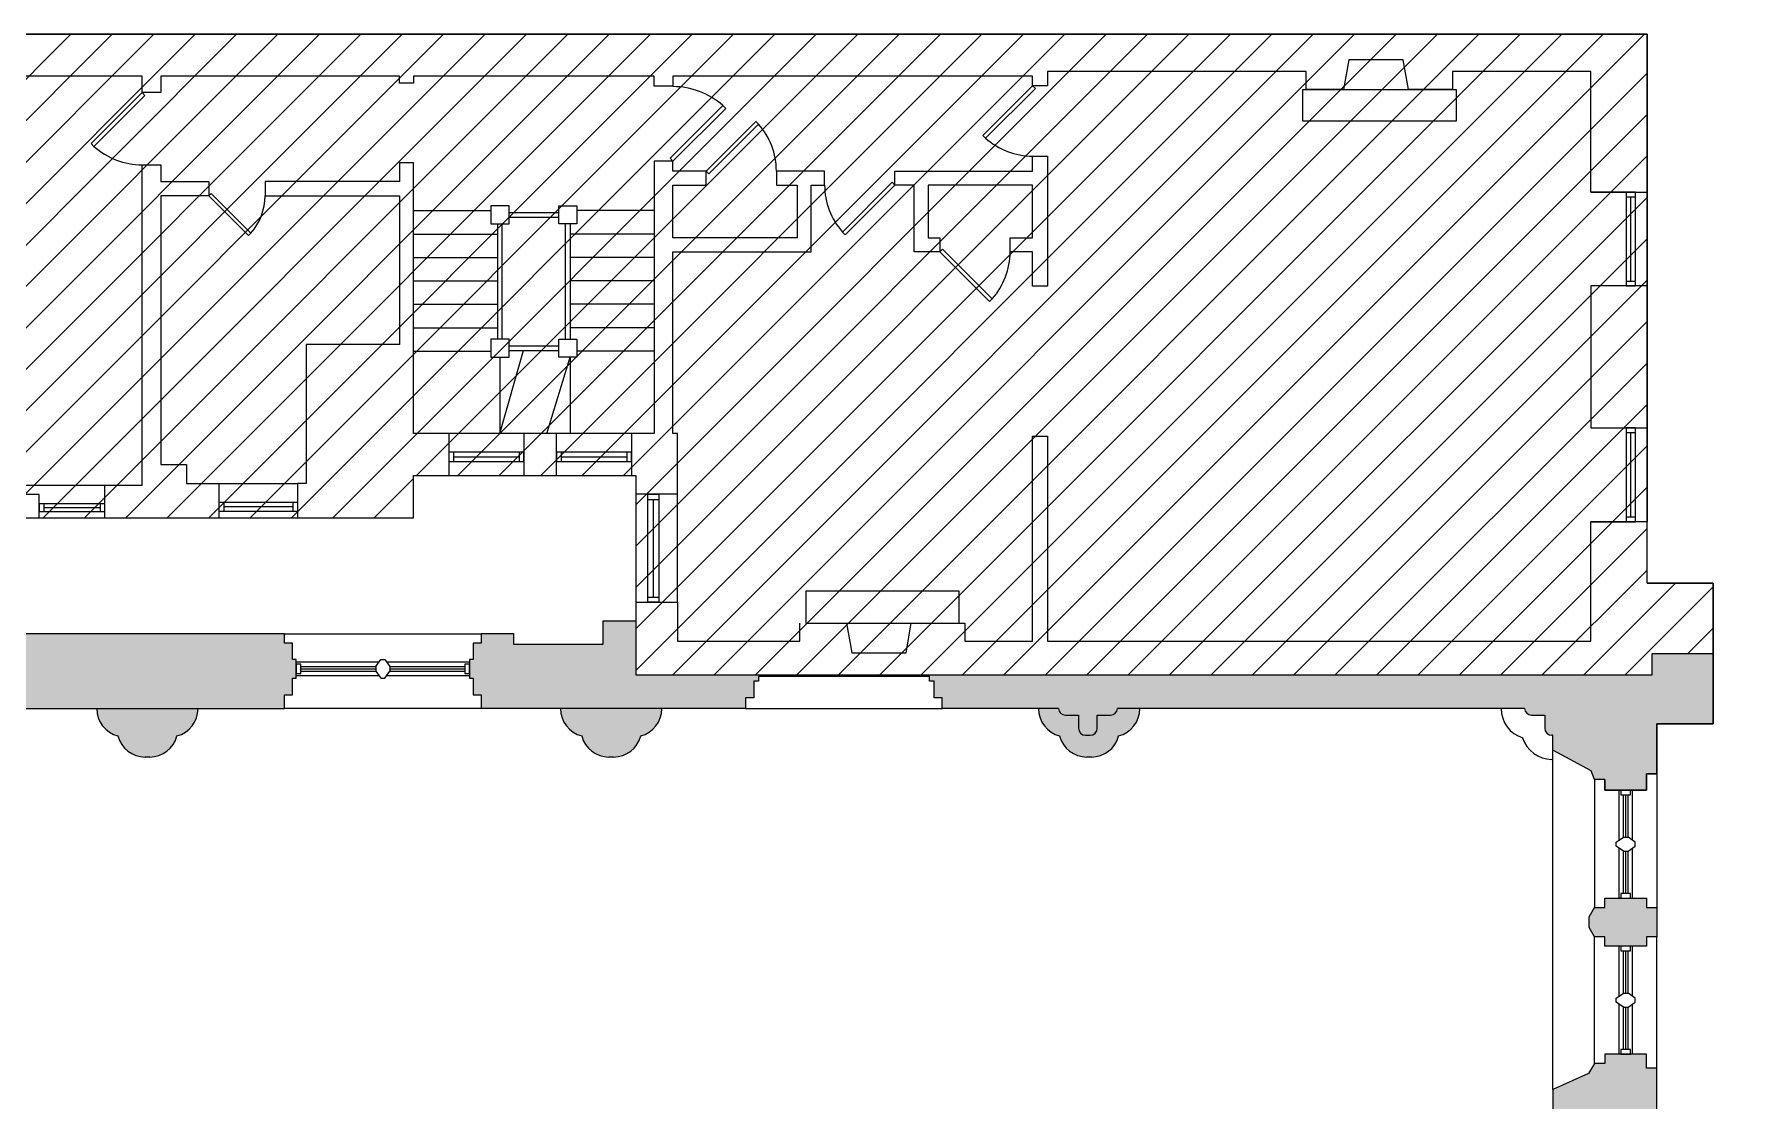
# Model space of a CAD drawing. Header units: inches. Extents: x 891 to 14187, y -1169 to 3232.
# Drawn here: x 13454 to 14187, y 2351 to 2806 of the extents above; entities that cross this region are included whole.
import ezdxf

# ---------------------------------------------------------------- set-up
doc = ezdxf.new("R2010")
doc.units = ezdxf.units.IN
doc.header["$MEASUREMENT"] = 0
doc.linetypes.add('IMPORT-IMPORT-HIDDEN2', pattern=[0.1875, 0.125, -0.0625])
for name, color, linetype, lineweight in [('A-Hatch', 7, 'Continuous', 9), ('A-RECTORY - NIC', 7, 'Continuous', 9), ('EX-EXT-CORE', 7, 'Continuous', 9), ('EX-Windows', 7, 'Continuous', 9), ('MUC-LOW_WALL', 7, 'Continuous', 9)]:
    doc.layers.add(name, color=color, linetype=linetype, lineweight=lineweight)

msp = doc.modelspace()

# ---------------------------------------------------------------- hatches: boundary and pattern name
at = {"layer": 'A-Hatch'}
h = msp.add_hatch(color=9, dxfattribs=at)
h.paths.add_polyline_path([(13303.16, 2497.86), (13305.12, 2497.86), (13307.37, 2498.07), (13309.54, 2498.7), (13311.55, 2499.73), (13313.34, 2501.11), (13314.83, 2502.81), (13315.98, 2504.75), (13316.75, 2506.88), (13318.87, 2507.64), (13320.82, 2508.79), (13322.51, 2510.29), (13323.9, 2512.07), (13324.92, 2514.08), (13325.55, 2516.25), (13325.76, 2518.5), (13362.64, 2518.5), (13362.64, 2524.47), (13366.14, 2524.47), (13366.14, 2531.49), (13367.64, 2531.49), (13367.64, 2539.49), (13366.14, 2539.49), (13366.14, 2546.5), (13362.64, 2546.5), (13362.64, 2550.5), (13248.64, 2550.5), (13248.64, 2546.5), (13245.14, 2546.5), (13245.14, 2539.49), (13243.64, 2539.49), (13243.64, 2531.49), (13245.14, 2531.49), (13245.14, 2524.47), (13248.64, 2524.47), (13248.64, 2518.5), (13282.52, 2518.5), (13282.73, 2516.25), (13283.37, 2514.08), (13284.39, 2512.07), (13285.78, 2510.29), (13287.47, 2508.79), (13289.41, 2507.64), (13291.54, 2506.88), (13292.3, 2504.75), (13293.45, 2502.81), (13294.95, 2501.11), (13296.73, 2499.73), (13298.75, 2498.7), (13300.91, 2498.07)])
h.paths.add_polyline_path([(13503.12, 2497.86), (13505.37, 2498.07), (13507.54, 2498.7), (13509.55, 2499.73), (13511.34, 2501.11), (13512.83, 2502.81), (13513.98, 2504.75), (13514.75, 2506.88), (13516.87, 2507.64), (13518.82, 2508.79), (13520.51, 2510.29), (13521.9, 2512.07), (13522.92, 2514.08), (13523.55, 2516.25), (13523.76, 2518.5), (13560.64, 2518.5), (13560.64, 2524.47), (13564.14, 2524.47), (13564.14, 2531.49), (13565.64, 2531.49), (13565.64, 2539.49), (13564.14, 2539.49), (13564.14, 2546.5), (13560.64, 2546.5), (13560.64, 2550.5), (13446.64, 2550.5), (13446.64, 2546.5), (13443.14, 2546.5), (13443.14, 2539.49), (13441.64, 2539.49), (13441.64, 2531.49), (13443.14, 2531.49), (13443.14, 2524.47), (13446.64, 2524.47), (13446.64, 2518.5), (13480.52, 2518.5), (13480.73, 2516.25), (13481.37, 2514.08), (13482.39, 2512.07), (13483.78, 2510.29), (13485.47, 2508.79), (13487.41, 2507.64), (13489.54, 2506.88), (13490.3, 2504.75), (13491.45, 2502.81), (13492.95, 2501.11), (13494.73, 2499.73), (13496.75, 2498.7), (13498.91, 2498.07), (13501.16, 2497.86)])
h.paths.add_polyline_path([(13699.16, 2497.86), (13701.12, 2497.86), (13703.37, 2498.07), (13705.54, 2498.7), (13707.55, 2499.73), (13709.34, 2501.11), (13710.83, 2502.81), (13711.98, 2504.75), (13712.75, 2506.88), (13714.87, 2507.64), (13716.82, 2508.79), (13718.51, 2510.29), (13719.9, 2512.07), (13720.92, 2514.08), (13721.55, 2516.25), (13721.76, 2518.5), (13678.52, 2518.5), (13678.73, 2516.25), (13679.37, 2514.08), (13680.39, 2512.07), (13681.78, 2510.29), (13683.47, 2508.79), (13685.41, 2507.64), (13687.54, 2506.88), (13688.3, 2504.75), (13689.45, 2502.81), (13690.95, 2501.11), (13692.73, 2499.73), (13694.75, 2498.7), (13696.91, 2498.07)])
h.paths.add_polyline_path([(13107.12, 2497.86), (13109.37, 2498.07), (13111.54, 2498.7), (13113.55, 2499.73), (13115.35, 2501.12), (13116.83, 2502.81), (13117.98, 2504.75), (13118.75, 2506.88), (13120.87, 2507.64), (13122.82, 2508.79), (13124.51, 2510.29), (13125.9, 2512.07), (13126.92, 2514.08), (13127.55, 2516.25), (13127.76, 2518.5), (13119.24, 2518.5), (13119.08, 2517.78), (13118.75, 2517.12), (13118.27, 2516.56), (13117.67, 2516.14), (13116.99, 2515.87), (13116.25, 2515.78), (13110.61, 2515.78), (13110.61, 2510.14), (13110.51, 2509.36), (13110.21, 2508.64), (13109.73, 2508.02), (13109.01, 2507.5), (13108.39, 2507.24), (13107.61, 2507.14), (13105.65, 2507.14), (13104.88, 2507.24), (13104.15, 2507.54), (13103.53, 2508.02), (13103.06, 2508.64), (13102.76, 2509.36), (13102.65, 2510.14), (13102.65, 2515.78), (13097.01, 2515.78), (13096.24, 2515.88), (13095.51, 2516.18), (13094.89, 2516.66), (13094.41, 2517.28), (13094.11, 2518), (13094.01, 2518.78), (13094.04, 2530.24), (13091.85, 2529.55), (13089.83, 2528.46), (13088.06, 2527.01), (13086.59, 2525.24), (13085.49, 2523.22), (13084.79, 2521.04), (13084.52, 2518.76), (13084.7, 2516.47), (13085.3, 2514.25), (13086.31, 2512.19), (13087.7, 2510.37), (13089.41, 2508.84), (13091.38, 2507.66), (13093.54, 2506.88), (13094.3, 2504.75), (13095.45, 2502.81), (13096.95, 2501.11), (13098.73, 2499.73), (13100.75, 2498.7), (13102.91, 2498.07), (13105.16, 2497.86), (13105.65, 2497.86)])
h.paths.add_polyline_path([(13904.61, 2497.86), (13905.12, 2497.86), (13907.37, 2498.07), (13909.54, 2498.7), (13911.55, 2499.73), (13913.34, 2501.11), (13914.83, 2502.81), (13915.98, 2504.75), (13916.75, 2506.88), (13918.87, 2507.64), (13920.82, 2508.79), (13922.51, 2510.29), (13923.9, 2512.07), (13924.92, 2514.08), (13925.55, 2516.25), (13925.76, 2518.5), (13916.24, 2518.5), (13916.08, 2517.78), (13915.75, 2517.12), (13915.24, 2516.54), (13914.67, 2516.14), (13913.99, 2515.87), (13913.25, 2515.78), (13907.61, 2515.78), (13907.61, 2510.14), (13907.51, 2509.36), (13907.21, 2508.64), (13906.73, 2508.02), (13906.11, 2507.54), (13905.39, 2507.24), (13904.61, 2507.14), (13902.65, 2507.14), (13901.88, 2507.24), (13901.15, 2507.54), (13900.53, 2508.02), (13900.06, 2508.64), (13899.76, 2509.36), (13899.65, 2510.14), (13899.65, 2515.78), (13894.01, 2515.78), (13893.28, 2515.87), (13892.59, 2516.14), (13891.99, 2516.56), (13891.51, 2517.12), (13891.18, 2517.78), (13891.02, 2518.5), (13882.52, 2518.5), (13882.77, 2516.14), (13883.37, 2514.08), (13884.39, 2512.07), (13885.78, 2510.29), (13887.47, 2508.79), (13889.41, 2507.64), (13891.54, 2506.88), (13892.3, 2504.75), (13893.45, 2502.81), (13894.95, 2501.11), (13896.73, 2499.73), (13898.75, 2498.7), (13900.91, 2498.07), (13903.16, 2497.86)])
h = msp.add_hatch(color=9, dxfattribs=at)
h.paths.add_polyline_path([(13696.62, 2549.37), (13710.64, 2549.37), (13710.64, 2555.96), (13696.62, 2555.96)])
h.paths.add_polyline_path([(13658.62, 2549.37), (13658.62, 2550.46), (13644.64, 2550.46), (13644.64, 2549.37)])
msp.add_hatch(color=9, dxfattribs=at).paths.add_polyline_path([(14130.32, 2483.65), (14142.05, 2483.65), (14142.05, 2490.65), (14146.55, 2490.65), (14146.55, 2512.06), (14170.55, 2512.06), (14170.55, 2542.06), (14144.46, 2542.06), (14144.46, 2532.92), (13710.64, 2532.92), (13710.64, 2549.37), (13696.62, 2549.37), (13696.62, 2545.96), (13658.62, 2545.96), (13658.62, 2549.37), (13644.64, 2549.37), (13644.64, 2546.5), (13641.14, 2546.5), (13641.14, 2539.49), (13639.64, 2539.49), (13639.64, 2531.49), (13641.14, 2531.49), (13641.14, 2524.47), (13644.64, 2524.47), (13644.64, 2518.5), (13757.47, 2518.5), (13757.47, 2523.18), (13760.97, 2523.18), (13760.97, 2530.19), (13762.97, 2530.19), (13762.97, 2532.19), (13835.97, 2532.19), (13835.97, 2530.19), (13837.97, 2530.19), (13837.97, 2523.18), (13841.47, 2523.18), (13841.47, 2518.5), (13891.02, 2518.5), (13891.18, 2517.78), (13891.51, 2517.12), (13891.99, 2516.56), (13892.59, 2516.14), (13893.28, 2515.87), (13894.01, 2515.78), (13899.65, 2515.78), (13899.65, 2510.14), (13899.76, 2509.36), (13900.06, 2508.64), (13900.53, 2508.02), (13901.15, 2507.54), (13901.88, 2507.24), (13902.65, 2507.14), (13904.61, 2507.14), (13905.39, 2507.24), (13906.11, 2507.54), (13906.73, 2508.02), (13907.21, 2508.64), (13907.51, 2509.36), (13907.61, 2510.14), (13907.61, 2515.78), (13913.25, 2515.78), (13913.99, 2515.87), (13914.67, 2516.14), (13915.27, 2516.56), (13915.75, 2517.12), (13916.08, 2517.78), (13916.24, 2518.5), (14090.02, 2518.5), (14090.18, 2517.78), (14090.51, 2517.12), (14090.99, 2516.56), (14091.59, 2516.14), (14092.28, 2515.87), (14093.01, 2515.78), (14098.65, 2515.78), (14098.65, 2510.14), (14098.74, 2509.4), (14099.01, 2508.72), (14099.44, 2508.11), (14100, 2507.63), (14100.66, 2507.31), (14101.38, 2507.15), (14102.12, 2507.17), (14102.12, 2500.76), (14118.46, 2491.96), (14119.83, 2488.21), (14124.33, 2488.21), (14124.33, 2483.65)])
h = msp.add_hatch(color=9, dxfattribs=at)
h.paths.add_polyline_path([(14124.33, 1765.44), (14144.05, 1765.44), (14144.05, 1769.44), (14148.55, 1769.44), (14148.55, 1782.02), (14144.05, 1782.02), (14144.05, 1786.02), (14124.33, 1786.02), (14124.33, 1782.02), (14119.83, 1782.02), (14117.54, 1778.06), (14117.54, 1773.4), (14119.83, 1769.44), (14124.33, 1769.44)])
h.paths.add_polyline_path([(14130.32, 1832.02), (14144.05, 1832.02), (14144.05, 1839.02), (14148.55, 1839.02), (14148.55, 1860.43), (14186.55, 1860.43), (14186.55, 1941.43), (14146.55, 1941.43), (14146.55, 1984.43), (14160.55, 1984.43), (14160.55, 1981.43), (14180.55, 1981.43), (14180.55, 2006.43), (14161.55, 2006.43), (14161.55, 2016.43), (14143.55, 2016.43), (14143.55, 2025.43), (14125.55, 2025.43), (14125.55, 2035.43), (14112.12, 2035.43), (14112.12, 2169.09), (14125.55, 2169.09), (14125.55, 2179.09), (14143.55, 2179.09), (14143.55, 2188.09), (14161.55, 2188.09), (14161.55, 2198.09), (14180.55, 2198.09), (14180.55, 2223.09), (14160.55, 2223.09), (14160.55, 2220.09), (14146.55, 2220.09), (14146.55, 2265.09), (14186.55, 2265.09), (14186.55, 2346.09), (14146.55, 2346.09), (14146.55, 2365.06), (14142.05, 2365.06), (14142.05, 2371.06), (14124.33, 2371.06), (14124.33, 2367.06), (14119.83, 2367.06), (14117.39, 2362.76), (14102.12, 2355.95), (14102.12, 2335.34), (14101.38, 2335.37), (14100.66, 2335.21), (14100, 2334.88), (14099.44, 2334.4), (14099.01, 2333.8), (14098.74, 2333.11), (14098.65, 2332.38), (14098.65, 2326.74), (14093.01, 2326.74), (14092.3, 2326.65), (14091.64, 2326.4), (14091.05, 2326.01), (14090.57, 2325.48), (14090.23, 2324.85), (14090.04, 2324.17), (14090.03, 2323.45), (14090.18, 2322.76), (14090.03, 2322.06), (14090.04, 2321.35), (14090.23, 2320.66), (14090.57, 2320.04), (14091.05, 2319.51), (14091.64, 2319.11), (14092.3, 2318.86), (14093.01, 2318.78), (14098.65, 2318.78), (14098.65, 2313.14), (14098.74, 2312.4), (14099.01, 2311.72), (14099.44, 2311.11), (14100, 2310.63), (14100.66, 2310.31), (14101.38, 2310.15), (14102.12, 2310.17), (14102.12, 1891.34), (14101.38, 1891.37), (14100.66, 1891.21), (14100, 1890.88), (14099.44, 1890.4), (14099.01, 1889.8), (14098.74, 1889.11), (14098.65, 1888.38), (14098.65, 1882.74), (14093.01, 1882.74), (14092.3, 1882.65), (14091.64, 1882.4), (14091.05, 1882.01), (14090.57, 1881.48), (14090.23, 1880.85), (14090.04, 1880.17), (14090.03, 1879.45), (14090.18, 1878.76), (14090.03, 1878.06), (14090.04, 1877.35), (14090.23, 1876.66), (14090.57, 1876.04), (14091.05, 1875.51), (14091.64, 1875.11), (14092.3, 1874.86), (14093.01, 1874.78), (14098.65, 1874.78), (14098.65, 1869.14), (14098.74, 1868.4), (14099.01, 1867.72), (14099.44, 1867.11), (14100, 1866.63), (14100.66, 1866.31), (14101.38, 1866.15), (14102.12, 1866.17), (14102.12, 1849.14), (14118.46, 1840.34), (14119.83, 1836.58), (14124.33, 1836.58), (14124.33, 1832.02)])
h.paths.add_polyline_path([(14130.32, 2417.06), (14142.05, 2417.06), (14142.05, 2421.06), (14146.55, 2421.06), (14146.55, 2433.65), (14142.05, 2433.65), (14142.05, 2437.65), (14124.33, 2437.65), (14124.33, 2433.65), (14119.83, 2433.65), (14117.54, 2429.69), (14117.54, 2425.03), (14119.83, 2421.06), (14124.33, 2421.06), (14124.33, 2417.06)])

# ---------------------------------------------------------------- linework, layer by layer
at = {"layer": 'A-Hatch', "color": 9}
msp.add_line((13696.62, 2555.96), (13710.62, 2555.96), dxfattribs=at)
at = {"layer": 'A-RECTORY - NIC', "color": 8}
for p, q in [((13210.9, 2806.35), (14074.36, 2806.35)), ((14142.36, 2806.35), (13210.9, 2806.35)), ((13263.13, 2600), (13469.48, 2806.35)), ((13280.81, 2600), (13487.16, 2806.35)), ((13298.49, 2600), (13504.84, 2806.35)), ((13316.16, 2600), (13522.51, 2806.35)), ((13333.84, 2600), (13540.19, 2806.35)), ((13351.52, 2600), (13557.87, 2806.35)), ((13369.2, 2600), (13575.55, 2806.35)), ((13386.87, 2600), (13593.22, 2806.35)), ((13404.55, 2600), (13610.9, 2806.35)), ((13422.23, 2600), (13628.58, 2806.35)), ((13439.91, 2600), (13646.26, 2806.35)), ((13457.58, 2600), (13663.94, 2806.35)), ((13475.26, 2600), (13681.61, 2806.35)), ((13492.94, 2600), (13699.29, 2806.35)), ((13510.62, 2600), (13716.97, 2806.35)), ((13528.3, 2600), (13734.65, 2806.35)), ((13545.97, 2600), (13752.32, 2806.35)), ((13563.65, 2600), (13770, 2806.35)), ((13581.33, 2600), (13787.68, 2806.35)), ((13617.01, 2618), (13805.36, 2806.35)), ((13634.68, 2618), (13823.03, 2806.35)), ((13652.36, 2618), (13840.71, 2806.35)), ((13670.04, 2618), (13858.39, 2806.35)), ((13687.72, 2618), (13876.07, 2806.35)), ((13705.39, 2618), (13893.74, 2806.35)), ((13710.64, 2605.57), (13911.42, 2806.35)), ((13710.64, 2587.89), (13929.1, 2806.35)), ((13710.64, 2570.21), (13946.78, 2806.35)), ((13710.64, 2552.54), (13964.46, 2806.35)), ((13710.64, 2534.86), (13982.13, 2806.35)), ((13726.38, 2532.92), (13999.81, 2806.35)), ((13744.06, 2532.92), (14017.49, 2806.35)), ((13761.74, 2532.92), (14035.17, 2806.35)), ((13779.41, 2532.92), (14052.84, 2806.35)), ((13797.09, 2532.92), (14070.52, 2806.35)), ((13814.77, 2532.92), (14088.2, 2806.35)), ((13832.45, 2532.92), (14105.88, 2806.35)), ((13850.13, 2532.92), (14123.55, 2806.35)), ((13867.8, 2532.92), (14141.23, 2806.35)), ((14074.36, 2806.35), (14142.36, 2806.35)), ((14142.36, 2572.06), (14142.36, 2806.35)), ((14142.36, 2806.35), (14142.36, 2738.98)), ((14015, 2795.53), (14012.77, 2782.86)), ((14038.2, 2795.53), (14015, 2795.53)), ((14040.44, 2782.86), (14038.2, 2795.53)), ((13499.87, 2788.43), (13221.97, 2788.43)), ((13499.87, 2781.46), (13499.87, 2788.43)), ((13609.78, 2788.43), (13507.87, 2788.43)), ((13507.87, 2788.43), (13507.87, 2781.46)), ((13609.78, 2785.46), (13609.78, 2788.43)), ((13615.78, 2785.46), (13609.78, 2785.46)), ((13718.48, 2788.43), (13615.78, 2788.43)), ((13615.78, 2788.43), (13615.78, 2785.46)), ((13718.48, 2784.18), (13718.48, 2788.43)), ((13726.48, 2784.18), (13718.48, 2784.18)), ((13880.01, 2788.49), (13726.48, 2788.49)), ((13726.48, 2788.49), (13726.48, 2784.18)), ((13880.01, 2784.38), (13880.01, 2788.49)), ((13886.36, 2784.38), (13880.01, 2784.38)), ((13885.48, 2532.92), (14142.36, 2789.8)), ((13996.82, 2790.49), (13886.36, 2790.49)), ((13886.36, 2790.49), (13886.36, 2784.38)), ((13996.82, 2782.86), (13996.82, 2790.49)), ((14118.37, 2790.49), (14059.32, 2790.49)), ((14059.32, 2790.49), (14059.32, 2782.86)), ((14118.37, 2738.98), (14118.37, 2790.49)), ((13507.87, 2781.46), (13499.87, 2781.46)), ((13995.38, 2782.86), (14060.82, 2782.86)), ((13995.38, 2769.22), (13995.38, 2782.86)), ((14012.77, 2782.86), (13996.82, 2782.86)), ((14059.32, 2782.86), (14040.44, 2782.86)), ((14060.82, 2782.86), (14060.82, 2769.22)), ((13903.16, 2532.92), (14142.36, 2772.12)), ((14060.82, 2769.22), (13995.38, 2769.22)), ((13499.87, 2613.96), (13499.87, 2750.67)), ((13499.87, 2750.67), (13507.87, 2750.67)), ((13507.87, 2750.67), (13507.87, 2743.48)), ((13615.78, 2751.46), (13609.78, 2751.46)), ((13609.78, 2751.46), (13609.78, 2743.48)), ((13615.78, 2635.98), (13615.78, 2751.46)), ((13726.48, 2752.18), (13718.48, 2752.18)), ((13718.48, 2752.18), (13718.48, 2635.98)), ((13726.48, 2748), (13726.48, 2752.18)), ((13740.62, 2748), (13726.48, 2748)), ((13740.62, 2742), (13740.62, 2748)), ((13791.24, 2748), (13770.62, 2748)), ((13770.62, 2748), (13770.62, 2742)), ((13791.24, 2742), (13791.24, 2748)), ((13821.24, 2742), (13821.24, 2748)), ((13821.24, 2748), (13880.01, 2748)), ((13880.01, 2748), (13880.01, 2754.38)), ((13880.01, 2754.38), (13886.36, 2754.38)), ((13886.36, 2754.38), (13886.36, 2698.79)), ((13920.84, 2532.92), (14142.36, 2754.44)), ((13507.87, 2743.48), (13528.37, 2743.48)), ((13528.37, 2743.48), (13528.37, 2737.48)), ((13609.78, 2743.48), (13552.37, 2743.48)), ((13552.37, 2743.48), (13552.37, 2737.48)), ((13726.48, 2719.51), (13726.48, 2742)), ((13726.48, 2742), (13740.62, 2742)), ((13770.62, 2742), (13779.48, 2742)), ((13779.48, 2742), (13779.48, 2719.51)), ((13785.48, 2713.51), (13785.48, 2742)), ((13785.48, 2742), (13791.24, 2742)), ((13829.42, 2742), (13821.24, 2742)), ((13829.42, 2713.51), (13829.42, 2742)), ((13880.01, 2742), (13835.42, 2742)), ((13835.42, 2742), (13835.42, 2719.51)), ((13880.01, 2719.51), (13880.01, 2742)), ((13528.37, 2737.48), (13507.87, 2737.48)), ((13507.87, 2737.48), (13507.87, 2622.74)), ((13552.37, 2737.48), (13609.78, 2737.48)), ((13609.78, 2737.48), (13609.78, 2673.96)), ((13656.52, 2733.21), (13648.76, 2733.21)), ((13648.76, 2733.21), (13648.76, 2725.45)), ((13656.52, 2725.45), (13656.52, 2733.21)), ((13677.74, 2733.21), (13685.5, 2733.21)), ((13677.74, 2725.45), (13677.74, 2733.21)), ((13685.5, 2733.21), (13685.5, 2725.45)), ((13938.51, 2532.92), (14142.36, 2736.77)), ((14118.37, 2738.98), (14142.36, 2738.98)), ((14133.37, 2738.98), (14118.37, 2738.98)), ((14137.37, 2738.98), (14133.37, 2738.98)), ((14133.37, 2738.98), (14133.37, 2698.98)), ((14133.37, 2736.98), (14137.37, 2736.98)), ((14135.37, 2700.98), (14135.37, 2736.98)), ((14137.37, 2698.98), (14137.37, 2738.98)), ((14142.36, 2738.98), (14142.36, 2698.98)), ((13615.78, 2731.1), (13648.76, 2731.1)), ((13656.52, 2730.33), (13677.74, 2730.33)), ((13656.52, 2728.33), (13677.74, 2728.33)), ((13718.48, 2731.1), (13685.5, 2731.1)), ((13615.78, 2721.1), (13651.64, 2721.1)), ((13648.76, 2725.45), (13656.52, 2725.45)), ((13651.64, 2725.45), (13651.64, 2676.24)), ((13653.64, 2676.24), (13653.64, 2725.45)), ((13685.5, 2725.45), (13677.74, 2725.45)), ((13680.62, 2676.24), (13680.62, 2725.45)), ((13682.62, 2725.45), (13682.62, 2676.24)), ((13718.48, 2721.1), (13682.62, 2721.1)), ((13779.48, 2719.51), (13726.48, 2719.51)), ((13835.42, 2719.51), (13840.43, 2719.51)), ((13840.43, 2719.51), (13840.43, 2713.51)), ((13870.43, 2713.51), (13870.43, 2719.51)), ((13870.43, 2719.51), (13880.01, 2719.51)), ((13956.19, 2532.92), (14142.36, 2719.09)), ((13615.78, 2711.1), (13651.64, 2711.1)), ((13718.48, 2711.1), (13682.62, 2711.1)), ((13726.48, 2635.98), (13726.48, 2713.51)), ((13726.48, 2713.51), (13785.48, 2713.51)), ((13840.43, 2713.51), (13829.42, 2713.51)), ((13880.01, 2713.51), (13870.43, 2713.51)), ((13880.01, 2698.79), (13880.01, 2713.51)), ((13615.78, 2701.1), (13651.64, 2701.1)), ((13718.48, 2701.1), (13682.62, 2701.1)), ((13886.36, 2698.79), (13880.01, 2698.79)), ((13973.87, 2532.92), (14142.36, 2701.41)), ((14133.37, 2698.98), (14118.37, 2698.98)), ((14118.37, 2698.98), (14118.37, 2638.32)), ((14142.36, 2698.98), (14118.37, 2698.98)), ((14133.37, 2700.98), (14137.37, 2700.98)), ((14133.37, 2698.98), (14137.37, 2698.98)), ((14142.36, 2698.98), (14142.36, 2638.32)), ((13615.78, 2691.1), (13651.64, 2691.1)), ((13718.48, 2691.1), (13682.62, 2691.1)), ((13991.55, 2532.92), (14142.36, 2683.73)), ((13615.78, 2681.1), (13651.64, 2681.1)), ((13656.52, 2676.24), (13648.76, 2676.24)), ((13648.76, 2676.24), (13648.76, 2668.48)), ((13656.52, 2668.48), (13656.52, 2676.24)), ((13677.74, 2676.24), (13685.5, 2676.24)), ((13677.74, 2668.48), (13677.74, 2676.24)), ((13718.48, 2681.1), (13682.62, 2681.1)), ((13685.5, 2676.24), (13685.5, 2668.48)), ((13609.78, 2673.96), (13569.86, 2673.96)), ((13569.86, 2673.96), (13569.86, 2614.6)), ((13615.78, 2671.1), (13648.76, 2671.1)), ((13648.76, 2668.48), (13656.52, 2668.48)), ((13652.64, 2635.98), (13662.64, 2671.36)), ((13652.64, 2668.48), (13652.64, 2635.98)), ((13656.52, 2673.36), (13677.74, 2673.36)), ((13656.52, 2671.36), (13677.74, 2671.36)), ((13672.64, 2635.98), (13682.64, 2668.48)), ((13685.5, 2668.48), (13677.74, 2668.48)), ((13682.64, 2668.48), (13682.64, 2635.98)), ((13718.48, 2671.1), (13685.5, 2671.1)), ((14009.22, 2532.92), (14142.36, 2666.05)), ((14026.9, 2532.92), (14142.36, 2648.38)), ((14118.37, 2638.32), (14142.36, 2638.32)), ((14118.37, 2638.32), (14133.37, 2638.32)), ((14137.37, 2638.32), (14133.37, 2638.32)), ((14133.37, 2638.32), (14133.37, 2598.32)), ((14137.37, 2598.32), (14137.37, 2638.32)), ((14142.36, 2638.32), (14142.36, 2598.32)), ((13630.86, 2635.98), (13615.78, 2635.98)), ((13662.86, 2635.98), (13630.86, 2635.98)), ((13630.86, 2635.98), (13630.86, 2617.96)), ((13676.82, 2635.98), (13662.86, 2635.98)), ((13662.86, 2635.98), (13662.86, 2617.96)), ((13708.82, 2635.98), (13676.82, 2635.98)), ((13676.82, 2617.96), (13676.82, 2635.98)), ((13718.48, 2635.98), (13708.82, 2635.98)), ((13708.82, 2635.98), (13708.82, 2617.96)), ((13728.48, 2635.98), (13726.48, 2635.98)), ((13728.48, 2610.01), (13728.48, 2635.98)), ((13880.01, 2547.34), (13880.01, 2634.79)), ((13880.01, 2634.79), (13886.36, 2634.79)), ((13886.36, 2634.79), (13886.36, 2547.34)), ((14044.58, 2532.92), (14142.36, 2630.7)), ((14133.37, 2636.32), (14137.37, 2636.32)), ((14135.37, 2600.32), (14135.37, 2636.32)), ((13662.86, 2627.98), (13630.86, 2627.98)), ((13630.86, 2627.98), (13630.86, 2623.98)), ((13630.86, 2623.98), (13662.86, 2623.98)), ((13632.86, 2627.98), (13632.86, 2623.98)), ((13632.86, 2625.98), (13660.86, 2625.98)), ((13660.86, 2627.98), (13660.86, 2623.98)), ((13662.86, 2623.98), (13662.86, 2627.98)), ((13708.82, 2627.98), (13676.82, 2627.98)), ((13676.82, 2627.98), (13676.82, 2623.98)), ((13676.82, 2623.98), (13708.82, 2623.98)), ((13678.82, 2627.98), (13678.82, 2623.98)), ((13678.82, 2625.98), (13706.82, 2625.98)), ((13706.82, 2627.98), (13706.82, 2623.98)), ((13708.82, 2623.98), (13708.82, 2627.98)), ((13507.87, 2622.74), (13518.78, 2622.74)), ((13518.78, 2622.74), (13518.78, 2614.6)), ((13599.01, 2600), (13615.78, 2616.78)), ((13615.76, 2599.96), (13615.76, 2617.96)), ((13615.76, 2617.96), (13710.62, 2617.96)), ((13615.78, 2600), (13615.78, 2618)), ((13615.78, 2618), (13710.64, 2618)), ((13710.62, 2617.96), (13710.62, 2555.96)), ((13710.64, 2618), (13710.64, 2532.92)), ((13421.94, 2613.96), (13483.94, 2613.96)), ((13455.94, 2609.96), (13449.94, 2609.96)), ((13455.94, 2599.96), (13455.94, 2609.96)), ((13483.94, 2599.96), (13483.94, 2613.96)), ((13483.94, 2613.96), (13499.87, 2613.96)), ((13518.78, 2614.6), (13532.78, 2614.6)), ((13532.78, 2599.96), (13532.78, 2614.6)), ((13532.78, 2614.6), (13566.19, 2614.6)), ((13569.86, 2614.6), (13566.19, 2614.6)), ((13566.19, 2614.6), (13566.19, 2599.96)), ((13728.48, 2610.01), (13710.62, 2610.01)), ((13715.78, 2610.01), (13720.48, 2610.01)), ((13715.78, 2564.01), (13715.78, 2610.01)), ((13720.48, 2610.01), (13720.48, 2564.01)), ((13728.48, 2564.01), (13728.48, 2610.01)), ((14062.26, 2532.92), (14142.36, 2613.02)), ((13483.94, 2605.96), (13455.94, 2605.96)), ((13455.94, 2605.96), (13455.94, 2602.66)), ((13455.94, 2602.66), (13483.94, 2602.66)), ((13457.94, 2605.96), (13457.94, 2602.66)), ((13457.94, 2604.31), (13481.94, 2604.31)), ((13481.94, 2605.96), (13481.94, 2602.66)), ((13483.94, 2602.66), (13483.94, 2605.96)), ((13532.78, 2602.66), (13532.78, 2606.6)), ((13532.78, 2606.6), (13566.19, 2606.6)), ((13566.19, 2602.66), (13532.78, 2602.66)), ((13534.74, 2606.6), (13534.74, 2602.66)), ((13564.23, 2604.63), (13534.74, 2604.63)), ((13564.23, 2606.6), (13564.23, 2602.66)), ((13566.19, 2606.6), (13566.19, 2602.66)), ((13720.48, 2607.66), (13715.78, 2607.66)), ((13718.13, 2566.01), (13718.13, 2607.66)), ((13207.39, 2600), (13615.78, 2600)), ((13211.33, 2599.96), (13615.76, 2599.96)), ((14079.94, 2532.92), (14142.36, 2595.34)), ((14142.36, 2598.32), (14118.37, 2598.32)), ((14118.37, 2547.34), (14118.37, 2598.32)), ((14118.37, 2598.32), (14133.37, 2598.32)), ((14133.37, 2600.32), (14137.37, 2600.32)), ((14133.37, 2598.32), (14137.37, 2598.32)), ((14142.36, 2572.06), (14142.36, 2598.32)), ((14097.61, 2532.92), (14142.36, 2577.67)), ((14115.29, 2532.92), (14154.43, 2572.06)), ((14170.55, 2572.06), (14142.36, 2572.06)), ((14170.55, 2572.06), (14142.36, 2572.06)), ((14170.55, 2542.06), (14170.55, 2572.06)), ((13720.48, 2566.01), (13715.78, 2566.01)), ((13848.6, 2568.62), (13783.16, 2568.62)), ((13783.16, 2568.62), (13783.16, 2554.98)), ((13848.6, 2554.98), (13848.6, 2568.62)), ((14132.97, 2532.92), (14170.55, 2570.5)), ((13710.62, 2564.01), (13728.48, 2564.01)), ((13720.48, 2564.01), (13715.78, 2564.01)), ((13728.48, 2564.01), (13728.48, 2547.34)), ((13780.6, 2547.34), (13780.6, 2554.98)), ((13783.16, 2554.98), (13848.6, 2554.98)), ((13800.55, 2554.98), (13802.78, 2542.3)), ((13825.99, 2542.3), (13828.22, 2554.98)), ((13828.22, 2554.98), (13851.1, 2554.98)), ((13851.1, 2554.98), (13851.1, 2547.34)), ((14159.78, 2542.06), (14170.55, 2552.83)), ((13728.48, 2547.34), (13780.6, 2547.34)), ((13851.1, 2547.34), (13880.01, 2547.34)), ((13886.36, 2547.34), (14118.37, 2547.34)), ((13802.78, 2542.3), (13825.99, 2542.3)), ((14144.46, 2532.92), (14144.46, 2542.06)), ((14144.46, 2542.06), (14170.55, 2542.06)), ((13710.64, 2532.92), (13738.64, 2532.92)), ((13738.64, 2532.92), (14144.46, 2532.92))]:
    msp.add_line(p, q, dxfattribs=at)
for points in [[(13880.01, 2784.38), (13858.8, 2763.16), (13859.98, 2761.98), (13881.19, 2783.2)], [(13499.87, 2781.46), (13478.1, 2759.68), (13479.31, 2758.47), (13501.08, 2780.25)], [(13726.48, 2752.18), (13749.01, 2774.71), (13747.76, 2775.96), (13725.23, 2753.44)], [(13528.37, 2737.48), (13545.34, 2720.5), (13546.28, 2721.45), (13529.31, 2738.42)], [(13840.43, 2713.51), (13861.64, 2692.3), (13862.82, 2693.48), (13841.61, 2714.69)]]:
    msp.add_lwpolyline(points, close=True, dxfattribs=at)
at = {"layer": 'A-RECTORY - NIC', "color": 8, "flags": 128}
for points in [[(13740.62, 2748), (13761.84, 2769.21), (13763.01, 2768.04), (13741.8, 2746.82)], [(13821.24, 2742), (13800.02, 2720.79), (13798.85, 2721.97), (13820.06, 2743.18)]]:
    msp.add_lwpolyline(points, close=True, dxfattribs=at)
at = {"layer": 'A-RECTORY - NIC', "color": 8}
for centre, radius, start, end in [((13726.41, 2751.81), 32.23, 48.53467, 89.87623), ((13740.27, 2747.94), 30.36, 0.12377, 41.46533), ((13499.94, 2781.82), 31.15, 228.53467, 269.87623), ((13880.08, 2784.73), 30.36, 228.53467, 269.87623), ((13821.59, 2742.07), 30.36, 180.12377, 221.46533), ((13528.09, 2737.53), 24.28, 318.53467, 359.87623), ((13840.07, 2713.58), 30.36, 318.53467, 359.87623)]:
    msp.add_arc(centre, radius, start, end, dxfattribs=at)
at = {"layer": 'EX-EXT-CORE', "color": 8}
for p, q in [((14090.02, 2518.5), (13916.24, 2518.5)), ((14102.12, 2496.86), (14101.65, 2496.86))]:
    msp.add_line(p, q, dxfattribs=at)
at = {"layer": 'EX-EXT-CORE', "color": 8, "flags": 128}
for points in [[(14142.36, 2572.06), (14170.55, 2572.06), (14170.55, 2512.06), (14146.55, 2512.06), (14146.55, 2490.65), (14142.05, 2490.65), (14142.05, 2483.65), (14142.05, 2490.65), (14146.55, 2490.65), (14146.55, 2512.06), (14170.55, 2512.06), (14170.55, 2572.06)], [(13644.64, 2550.5), (13644.64, 2546.5), (13641.14, 2546.5), (13641.14, 2539.49), (13639.64, 2539.49), (13639.64, 2531.49), (13641.14, 2531.49), (13641.14, 2524.47), (13644.64, 2524.47), (13644.64, 2518.5)], [(13696.62, 2555.96), (13696.62, 2545.96), (13658.62, 2545.96), (13658.62, 2550.46), (13644.62, 2550.46)], [(13891.02, 2518.5), (13841.47, 2518.5), (13841.47, 2523.18), (13837.97, 2523.18), (13837.97, 2530.19), (13835.97, 2530.19), (13835.97, 2532.19), (13762.97, 2532.19), (13762.97, 2530.19), (13760.97, 2530.19), (13760.97, 2523.18), (13757.47, 2523.18), (13757.47, 2518.5), (13644.14, 2518.5)], [(13894.01, 2515.78), (13899.65, 2515.78), (13899.65, 2510.14)], [(13907.61, 2510.14), (13907.61, 2515.78), (13913.25, 2515.78)], [(14093.01, 2515.78), (14098.65, 2515.78), (14098.65, 2510.14)], [(13902.65, 2507.14), (13903.63, 2507.14), (13904.61, 2507.14)], [(14124.33, 2488.21), (14124.33, 2483.65), (14142.05, 2483.65), (14124.33, 2483.65), (14124.33, 2488.21), (14119.83, 2488.21), (14118.46, 2491.96), (14102.12, 2500.76), (14102.12, 2507.14), (14101.65, 2507.14)], [(13503.12, 2497.86), (13502.14, 2497.86), (13501.16, 2497.86)], [(13701.12, 2497.86), (13700.14, 2497.86), (13699.16, 2497.86)], [(13905.12, 2497.86), (13904.14, 2497.86), (13903.16, 2497.86)], [(14146.55, 2346.09), (14146.55, 2365.06), (14142.05, 2365.06), (14142.05, 2371.06), (14124.33, 2371.06), (14124.33, 2367.06), (14119.83, 2367.06), (14117.39, 2362.76), (14102.12, 2355.95), (14102.12, 2335.38)]]:
    msp.add_lwpolyline(points, dxfattribs=at)
for points in [[(13441.64, 2539.49), (13441.64, 2531.49), (13443.14, 2531.49), (13443.14, 2524.47), (13446.64, 2524.47), (13446.64, 2518.5), (13560.64, 2518.5), (13560.64, 2524.47), (13564.14, 2524.47), (13564.14, 2531.49), (13565.64, 2531.49), (13565.64, 2539.49), (13564.14, 2539.49), (13564.14, 2546.5), (13560.64, 2546.5), (13560.64, 2550.5), (13446.64, 2550.5), (13446.64, 2546.5), (13443.14, 2546.5), (13443.14, 2539.49)], [(14146.55, 2421.06), (14142.05, 2421.06), (14142.05, 2417.06), (14124.33, 2417.06), (14124.33, 2421.06), (14119.83, 2421.06), (14117.54, 2425.03), (14117.54, 2429.69), (14119.83, 2433.65), (14124.33, 2433.65), (14124.33, 2437.65), (14142.05, 2437.65), (14142.05, 2433.65), (14146.55, 2433.65)]]:
    msp.add_lwpolyline(points, close=True, dxfattribs=at)
at = {"layer": 'EX-EXT-CORE', "color": 8}
for centre, radius, start, end in [((13492.52, 2518.5), 12, 180, 255.61141), ((13511.76, 2518.5), 12, 284.38859, 0), ((13690.52, 2518.5), 12, 180, 255.61141), ((13709.76, 2518.5), 12, 284.38859, 0), ((13894.52, 2518.5), 12, 180, 255.61141), ((13894.01, 2518.78), 3, 185.30293, 270), ((13913.25, 2518.78), 3, 270, 354.69707), ((13913.76, 2518.5), 12, 284.38859, 0), ((14093.01, 2518.5), 13, 180, 253.03706), ((14093.01, 2518.78), 3, 185.30293, 270), ((13501.16, 2509.86), 12, 194.38859, 270), ((13503.12, 2509.86), 12, 270, 345.61141), ((13699.16, 2509.86), 12, 194.38859, 270), ((13701.12, 2509.86), 12, 270, 345.61141), ((13903.16, 2509.86), 12, 194.38859, 270), ((13902.65, 2510.14), 3, 180, 270), ((13904.61, 2510.14), 3, 270, 0), ((13905.12, 2509.86), 12, 270, 345.61141), ((14101.65, 2509.86), 13, 196.96294, 270), ((14101.65, 2510.14), 3, 180, 270)]:
    msp.add_arc(centre, radius, start, end, dxfattribs=at)
at = {"layer": 'EX-Windows', "color": 8}
for p, q in [((13560.64, 2550.5), (13644.64, 2550.5)), ((13800.55, 2554.98), (13828.22, 2554.98)), ((13600.94, 2538.35), (13565.64, 2538.35)), ((13567.64, 2537.49), (13565.64, 2537.49)), ((13565.64, 2537.49), (13565.64, 2533.49)), ((13567.64, 2533.49), (13567.64, 2537.49)), ((13567.64, 2536.49), (13599.64, 2536.49)), ((13567.64, 2535.49), (13599.64, 2535.49)), ((13599.64, 2536.49), (13601.74, 2539.49)), ((13599.64, 2536.49), (13599.64, 2534.49)), ((13601.74, 2539.49), (13603.54, 2539.49)), ((13603.54, 2539.49), (13605.64, 2536.49)), ((13639.64, 2538.35), (13604.34, 2538.35)), ((13605.64, 2536.49), (13637.64, 2536.49)), ((13605.64, 2536.49), (13605.64, 2534.49)), ((13605.64, 2535.49), (13637.64, 2535.49)), ((13639.64, 2537.49), (13637.64, 2537.49)), ((13637.64, 2537.49), (13637.64, 2533.49)), ((13639.64, 2533.49), (13639.64, 2537.49)), ((13565.64, 2533.49), (13567.64, 2533.49)), ((13565.64, 2532.63), (13600.94, 2532.63)), ((13567.64, 2534.49), (13599.64, 2534.49)), ((13599.64, 2534.49), (13601.74, 2531.49)), ((13601.74, 2531.49), (13603.54, 2531.49)), ((13603.54, 2531.49), (13605.64, 2534.49)), ((13604.34, 2532.63), (13639.64, 2532.63)), ((13605.64, 2534.49), (13637.64, 2534.49)), ((13637.64, 2533.49), (13639.64, 2533.49)), ((13644.64, 2518.5), (13560.64, 2518.5)), ((13757.47, 2518.5), (13841.47, 2518.5)), ((14102.12, 2355.95), (14102.12, 2500.76)), ((14119.83, 2488.21), (14119.83, 2433.65)), ((14146.55, 2490.65), (14146.55, 2433.65)), ((14130.33, 2483.65), (14130.33, 2462.35)), ((14131.19, 2483.65), (14131.19, 2481.65)), ((14135.19, 2483.65), (14131.19, 2483.65)), ((14131.19, 2481.65), (14135.19, 2481.65)), ((14132.19, 2463.65), (14132.19, 2481.65)), ((14133.19, 2463.65), (14133.19, 2481.65)), ((14134.19, 2463.65), (14134.19, 2481.65)), ((14135.19, 2481.65), (14135.19, 2483.65)), ((14136.05, 2462.35), (14136.05, 2483.65)), ((14129.19, 2461.55), (14132.19, 2463.65)), ((14132.19, 2463.65), (14134.19, 2463.65)), ((14137.19, 2461.55), (14134.19, 2463.65)), ((14129.19, 2459.75), (14129.19, 2461.55)), ((14132.19, 2457.65), (14129.19, 2459.75)), ((14130.33, 2458.95), (14130.33, 2437.65)), ((14132.19, 2439.65), (14132.19, 2457.65)), ((14132.19, 2457.65), (14134.19, 2457.65)), ((14133.19, 2439.65), (14133.19, 2457.65)), ((14134.19, 2457.65), (14137.19, 2459.75)), ((14134.19, 2439.65), (14134.19, 2457.65)), ((14136.05, 2437.65), (14136.05, 2458.95)), ((14137.19, 2459.75), (14137.19, 2461.55)), ((14131.19, 2439.65), (14131.19, 2437.65)), ((14135.19, 2439.65), (14131.19, 2439.65)), ((14131.19, 2437.65), (14135.19, 2437.65)), ((14135.19, 2437.65), (14135.19, 2439.65)), ((14119.83, 2367.06), (14119.83, 2421.06)), ((14146.55, 2365.06), (14146.55, 2421.06)), ((14130.33, 2417.06), (14130.33, 2395.76)), ((14131.19, 2417.06), (14131.19, 2415.06)), ((14135.19, 2417.06), (14131.19, 2417.06)), ((14131.19, 2415.06), (14135.19, 2415.06)), ((14132.19, 2397.06), (14132.19, 2415.06)), ((14133.19, 2397.06), (14133.19, 2415.06)), ((14134.19, 2397.06), (14134.19, 2415.06)), ((14135.19, 2415.06), (14135.19, 2417.06)), ((14136.05, 2395.76), (14136.05, 2417.06)), ((14129.19, 2394.96), (14132.19, 2397.06)), ((14132.19, 2397.06), (14134.19, 2397.06)), ((14137.19, 2394.96), (14134.19, 2397.06)), ((14129.19, 2393.16), (14129.19, 2394.96)), ((14132.19, 2391.06), (14129.19, 2393.16)), ((14130.33, 2392.36), (14130.33, 2371.06)), ((14132.19, 2373.06), (14132.19, 2391.06)), ((14132.19, 2391.06), (14134.19, 2391.06)), ((14133.19, 2373.06), (14133.19, 2391.06)), ((14134.19, 2391.06), (14137.19, 2393.16)), ((14134.19, 2373.06), (14134.19, 2391.06)), ((14136.05, 2371.06), (14136.05, 2392.36)), ((14137.19, 2393.16), (14137.19, 2394.96)), ((14131.19, 2373.06), (14131.19, 2371.06)), ((14135.19, 2373.06), (14131.19, 2373.06)), ((14131.19, 2371.06), (14135.19, 2371.06)), ((14135.19, 2371.06), (14135.19, 2373.06))]:
    msp.add_line(p, q, dxfattribs=at)
at = {"layer": 'MUC-LOW_WALL', "color": 8}
for p, q in [((13560.64, 2550.5), (13644.64, 2550.5)), ((13600.94, 2538.35), (13565.64, 2538.35)), ((13639.64, 2538.35), (13604.34, 2538.35)), ((13565.64, 2532.63), (13600.94, 2532.63)), ((13604.34, 2532.63), (13639.64, 2532.63)), ((13757.47, 2518.5), (13841.47, 2518.5)), ((14102.12, 2355.95), (14102.12, 2500.76)), ((14119.83, 2488.21), (14119.83, 2433.65)), ((14146.55, 2490.65), (14146.55, 2433.65)), ((14130.33, 2483.65), (14130.33, 2462.35)), ((14136.05, 2462.35), (14136.05, 2483.65)), ((14130.33, 2458.95), (14130.33, 2437.65)), ((14136.05, 2437.65), (14136.05, 2458.95)), ((14119.83, 2367.06), (14119.83, 2421.06)), ((14146.55, 2365.06), (14146.55, 2421.06)), ((14130.33, 2417.06), (14130.33, 2395.76)), ((14136.05, 2395.76), (14136.05, 2417.06)), ((14130.33, 2392.36), (14130.33, 2371.06)), ((14136.05, 2371.06), (14136.05, 2392.36))]:
    msp.add_line(p, q, dxfattribs=at)
at = {"layer": 'MUC-LOW_WALL', "color": 8, "linetype": 'IMPORT-IMPORT-HIDDEN2'}
msp.add_line((13644.64, 2518.5), (13560.64, 2518.5), dxfattribs=at)

doc.saveas('drawing.dxf')
